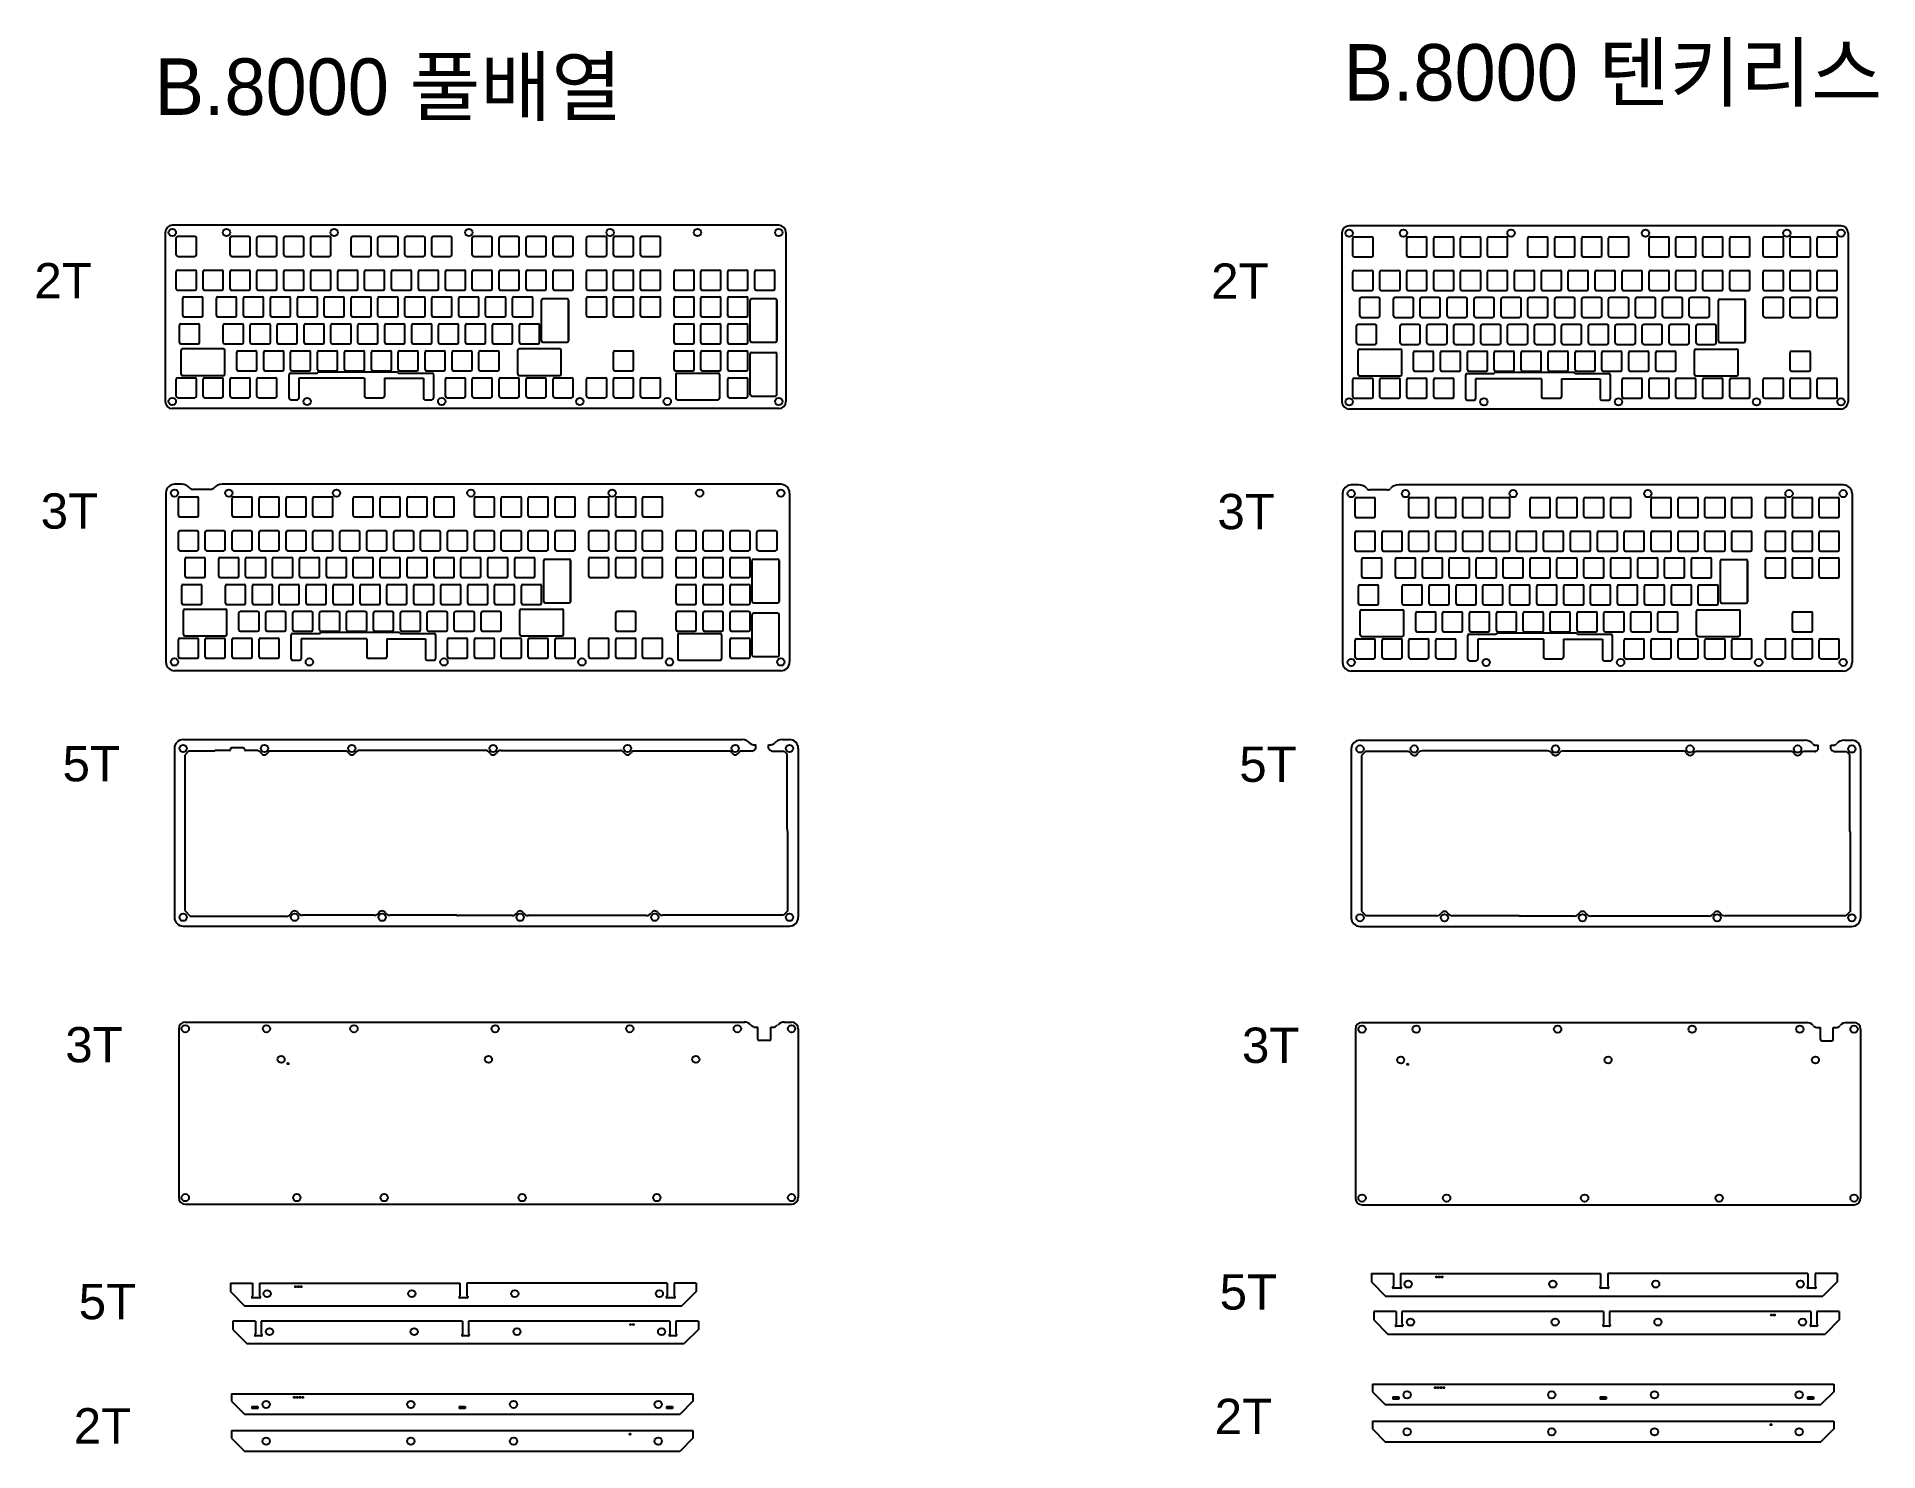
# Model space of a CAD drawing. Header units: millimetres. Extents: x 737 to 2040, y 932 to 1934.
import ezdxf

# ---------------------------------------------------------------- set-up
doc = ezdxf.new("R2010")
doc.units = ezdxf.units.MM
doc.styles.get("Standard").update_dxf_attribs({"font": 'arial.ttf'})

# ---------------------------------------------------------------- blocks, each defined once
blk = doc.blocks.new('switch hole for acrylic')
for p, q in [((-7.1, -6.1), (-7.1, 6.1)), ((-6.1, 7.1), (6.1, 7.1)), ((7.1, -6.1), (7.1, 6.1)), ((-6.1, -7.1), (6.1, -7.1))]:
    blk.add_line(p, q)
for centre, start, end in [((-6.1, 6.1), 90, 180), ((6.1, 6.1), 0, 90), ((-6.1, -6.1), 180, 270), ((6.1, -6.1), 270, 0)]:
    blk.add_arc(centre, 1, start, end)

msp = doc.modelspace()

# ---------------------------------------------------------------- linework, layer by layer
for p, q in [((1261.8, 1800.5), (832.5, 1800.5)), ((2013.8, 1800.1), (1665.6, 1800.1)), ((827.4, 1795.4), (827.4, 1675.8)), ((1266.9, 1795.4), (1266.9, 1675.8)), ((1660.5, 1795), (1660.5, 1675.5)), ((2018.9, 1795), (2018.9, 1675.5)), ((1093.9, 1718.7), (1093.9, 1747.6)), ((1094.9, 1748.6), (1111.9, 1748.6)), ((1112.9, 1718.7), (1112.9, 1747.6)), ((1112.9, 1747.6), (1112.9, 1718.7)), ((1241.6, 1718.7), (1241.6, 1747.6)), ((1242.6, 1748.6), (1259.5, 1748.6)), ((1260.5, 1718.7), (1260.5, 1747.6)), ((1260.5, 1747.6), (1260.5, 1718.7)), ((1927, 1718.4), (1927, 1747.3)), ((1928, 1748.3), (1944.9, 1748.3)), ((1945.9, 1718.4), (1945.9, 1747.3)), ((1945.9, 1747.3), (1945.9, 1718.4)), ((838.8, 1695.2), (838.8, 1712.2)), ((839.8, 1713.2), (868.7, 1713.2)), ((869.7, 1695.2), (869.7, 1712.2)), ((1077, 1695.2), (1077, 1712.2)), ((1078, 1713.2), (1106.8, 1713.2)), ((1094.9, 1717.7), (1111.9, 1717.7)), ((1107.8, 1695.2), (1107.8, 1712.2)), ((1241.6, 1680.6), (1241.6, 1709.5)), ((1242.6, 1717.7), (1259.5, 1717.7)), ((1242.6, 1710.5), (1259.5, 1710.5)), ((1260.5, 1680.6), (1260.5, 1709.5)), ((1671.9, 1694.9), (1671.9, 1711.8)), ((1672.9, 1712.8), (1701.8, 1712.8)), ((1702.8, 1694.9), (1702.8, 1711.8)), ((1910, 1694.9), (1910, 1711.8)), ((1911, 1712.8), (1939.9, 1712.8)), ((1928, 1717.4), (1944.9, 1717.4)), ((1940.9, 1694.9), (1940.9, 1711.8)), ((915.1, 1678), (915.1, 1694.9)), ((916.1, 1695.9), (934.8, 1695.9)), ((991.4, 1696.6), (936.3, 1696.6)), ((992.9, 1695.9), (1016.3, 1695.9)), ((1017.3, 1694.9), (1017.3, 1678)), ((1188.9, 1694.9), (1188.9, 1678)), ((1189.9, 1695.9), (1218.8, 1695.9)), ((1219.8, 1694.9), (1219.8, 1678)), ((1749.1, 1695.6), (1767.8, 1695.6)), ((1824.5, 1696.3), (1769.3, 1696.3)), ((1826, 1695.6), (1849.4, 1695.6)), ((839.8, 1694.2), (868.7, 1694.2)), ((922.1, 1692.2), (922.1, 1678)), ((968.6, 1692.2), (922.1, 1692.2)), ((968.6, 1692.2), (968.6, 1679.4)), ((982.8, 1692.2), (1010.3, 1692.2)), ((982.8, 1692.2), (982.8, 1679.4)), ((1010.3, 1692.2), (1010.3, 1678)), ((1078, 1694.2), (1106.8, 1694.2)), ((1672.9, 1693.9), (1701.8, 1693.9)), ((1748.1, 1677.7), (1748.1, 1694.6)), ((1755.1, 1691.9), (1755.1, 1677.7)), ((1801.7, 1691.9), (1755.1, 1691.9)), ((1801.7, 1691.9), (1801.7, 1679.1)), ((1815.9, 1691.9), (1843.4, 1691.9)), ((1815.9, 1691.9), (1815.9, 1679.1)), ((1843.4, 1691.9), (1843.4, 1677.7)), ((1850.4, 1694.6), (1850.4, 1677.7)), ((1911, 1693.9), (1939.9, 1693.9)), ((1261.8, 1670.7), (832.5, 1670.7)), ((916.1, 1677), (921.2, 1677)), ((969.6, 1678.4), (981.8, 1678.4)), ((1011.3, 1677), (1016.3, 1677)), ((1189.9, 1677), (1218.8, 1677)), ((1242.6, 1679.6), (1259.5, 1679.6)), ((2013.8, 1670.4), (1665.6, 1670.4)), ((1749.1, 1676.7), (1754.2, 1676.7)), ((1802.7, 1678.1), (1814.9, 1678.1)), ((1844.4, 1676.7), (1849.4, 1676.7)), ((839.1, 1617.1), (834.1, 1617.1)), ((1263.3, 1617.1), (867.7, 1617.1)), ((1672.2, 1616.7), (1667.1, 1616.7)), ((2015.4, 1616.7), (1700.8, 1616.7)), ((827.9, 1610.9), (827.9, 1491.3)), ((859.6, 1613.5), (847.2, 1613.5)), ((1269.5, 1610.9), (1269.5, 1491.3)), ((1660.9, 1610.5), (1660.9, 1491)), ((1692.6, 1613.2), (1680.3, 1613.2)), ((2021.6, 1610.5), (2021.6, 1491)), ((1095.5, 1534.2), (1095.5, 1563.1)), ((1096.5, 1564.1), (1113.4, 1564.1)), ((1114.4, 1534.2), (1114.4, 1563.1)), ((1114.4, 1563.1), (1114.4, 1534.2)), ((1243.1, 1534.2), (1243.1, 1563.1)), ((1244.1, 1564.1), (1261, 1564.1)), ((1262, 1534.2), (1262, 1563.1)), ((1262, 1563.1), (1262, 1534.2)), ((1928.5, 1533.9), (1928.5, 1562.8)), ((1929.5, 1563.8), (1946.5, 1563.8)), ((1947.5, 1533.9), (1947.5, 1562.8)), ((1947.5, 1562.8), (1947.5, 1533.9)), ((840.4, 1510.7), (840.4, 1527.7)), ((841.4, 1528.7), (870.2, 1528.7)), ((871.2, 1510.7), (871.2, 1527.7)), ((1078.5, 1510.7), (1078.5, 1527.7)), ((1079.5, 1528.7), (1108.4, 1528.7)), ((1096.5, 1533.2), (1113.4, 1533.2)), ((1109.4, 1510.7), (1109.4, 1527.7)), ((1244.1, 1533.2), (1261, 1533.2)), ((1244.1, 1526), (1261, 1526)), ((1673.4, 1510.4), (1673.4, 1527.3)), ((1674.4, 1528.3), (1703.3, 1528.3)), ((1704.3, 1510.4), (1704.3, 1527.3)), ((1911.5, 1510.4), (1911.5, 1527.3)), ((1912.5, 1528.3), (1941.4, 1528.3)), ((1929.5, 1532.9), (1946.5, 1532.9)), ((1942.4, 1510.4), (1942.4, 1527.3)), ((993, 1512.1), (937.8, 1512.1)), ((1243.1, 1496.1), (1243.1, 1525)), ((1262, 1496.1), (1262, 1525)), ((841.4, 1509.7), (870.2, 1509.7)), ((916.6, 1493.5), (916.6, 1510.4)), ((917.6, 1511.4), (936.3, 1511.4)), ((923.6, 1507.7), (923.6, 1493.5)), ((970.1, 1507.7), (923.6, 1507.7)), ((970.1, 1507.7), (970.1, 1494.9)), ((984.3, 1507.7), (1011.8, 1507.7)), ((984.3, 1507.7), (984.3, 1494.9)), ((994.5, 1511.4), (1017.8, 1511.4)), ((1011.8, 1507.7), (1011.8, 1493.5)), ((1018.8, 1510.4), (1018.8, 1493.5)), ((1079.5, 1509.7), (1108.4, 1509.7)), ((1190.4, 1510.4), (1190.4, 1493.5)), ((1191.4, 1511.4), (1220.3, 1511.4)), ((1221.3, 1510.4), (1221.3, 1493.5)), ((1674.4, 1509.4), (1703.3, 1509.4)), ((1749.6, 1493.2), (1749.6, 1510.1)), ((1750.6, 1511.1), (1769.3, 1511.1)), ((1756.6, 1507.4), (1756.6, 1493.2)), ((1803.2, 1507.4), (1756.6, 1507.4)), ((1826, 1511.8), (1770.8, 1511.8)), ((1803.2, 1507.4), (1803.2, 1494.6)), ((1817.4, 1507.4), (1844.9, 1507.4)), ((1817.4, 1507.4), (1817.4, 1494.6)), ((1827.5, 1511.1), (1850.9, 1511.1)), ((1844.9, 1507.4), (1844.9, 1493.2)), ((1851.9, 1510.1), (1851.9, 1493.2)), ((1912.5, 1509.4), (1941.4, 1509.4)), ((917.6, 1492.5), (922.7, 1492.5)), ((971.1, 1493.9), (983.3, 1493.9)), ((1012.8, 1492.5), (1017.8, 1492.5)), ((1191.4, 1492.5), (1220.3, 1492.5)), ((1244.1, 1495.1), (1261, 1495.1)), ((1750.6, 1492.2), (1755.7, 1492.2)), ((1804.2, 1493.6), (1816.4, 1493.6)), ((1845.9, 1492.2), (1850.9, 1492.2)), ((1263.3, 1485.1), (834.1, 1485.1)), ((2015.4, 1484.8), (1667.1, 1484.8)), ((840.2, 1436.3), (1235.8, 1436.3)), ((1264.4, 1436.3), (1269.4, 1436.3)), ((1673.3, 1435.9), (1987.9, 1435.9)), ((2016.5, 1435.9), (2021.5, 1435.9)), ((834, 1430.1), (834, 1310.5)), ((844, 1428.2), (841.3, 1425.4)), ((841.3, 1425.4), (841.3, 1315.2)), ((861.6, 1428.2), (844, 1428.2)), ((872.8, 1428.7), (863.6, 1428.7)), ((882.5, 1430.5), (874.7, 1430.5)), ((891.9, 1428.7), (884.5, 1428.7)), ((955.3, 1428.2), (901.9, 1428.2)), ((1053.9, 1428.7), (965.3, 1428.7)), ((1065.3, 1428.7), (1149.7, 1428.7)), ((1226.8, 1428.2), (1159.1, 1428.2)), ((1243.1, 1428.2), (1235.3, 1428.2)), ((1243.9, 1432.7), (1245.6, 1432.7)), ((1245.6, 1430.2), (1245.6, 1432.7)), ((1254.6, 1432.7), (1256.3, 1432.7)), ((1254.6, 1430.2), (1254.6, 1432.7)), ((1257.1, 1428.2), (1265.6, 1428.2)), ((1265.6, 1428.2), (1267.6, 1426.2)), ((1267.6, 1426.2), (1267.6, 1373.3)), ((1275.6, 1430.1), (1275.6, 1310.5)), ((1667.1, 1429.7), (1667.1, 1310.2)), ((1677.1, 1427.8), (1674.3, 1425.1)), ((1674.3, 1425.1), (1674.3, 1314.8)), ((1707.4, 1427.8), (1677.1, 1427.8)), ((1806, 1428.3), (1717.4, 1428.3)), ((1817.4, 1428.3), (1901.8, 1428.3)), ((1978.9, 1427.8), (1911.2, 1427.8)), ((1995.2, 1427.8), (1987.4, 1427.8)), ((1996, 1432.3), (1997.7, 1432.3)), ((1997.7, 1429.9), (1997.7, 1432.3)), ((2006.7, 1432.3), (2008.3, 1432.3)), ((2006.7, 1429.9), (2006.7, 1432.3)), ((2009.1, 1427.8), (2017.7, 1427.8)), ((2017.7, 1427.8), (2019.7, 1425.8)), ((2019.7, 1425.8), (2019.7, 1372.9)), ((2027.7, 1429.7), (2027.7, 1310.2)), ((1268.1, 1371.4), (1268.1, 1314.9)), ((2020.2, 1371), (2020.2, 1314.6)), ((840.2, 1304.3), (1269.4, 1304.3)), ((841.3, 1315.2), (845.3, 1311.1)), ((913, 1311.1), (845.3, 1311.1)), ((975.4, 1311.9), (924.7, 1311.9)), ((1034, 1311.9), (986.7, 1311.9)), ((1073, 1311.7), (1034.8, 1311.7)), ((1168.2, 1311.7), (1084.5, 1311.7)), ((1265.1, 1311.9), (1179.6, 1311.9)), ((1268.1, 1314.9), (1265.1, 1311.9)), ((1673.3, 1304), (2021.5, 1304)), ((1674.3, 1314.8), (1677.6, 1311.6)), ((1727.4, 1311.6), (1677.6, 1311.6)), ((1786, 1311.6), (1738.7, 1311.6)), ((1825, 1311.4), (1786.9, 1311.4)), ((1920.3, 1311.4), (1836.6, 1311.4)), ((2017.2, 1311.6), (1931.7, 1311.6)), ((2020.2, 1314.6), (2017.2, 1311.6)), ((837, 1231.6), (837, 1112)), ((841.7, 1236.3), (1237.7, 1236.3)), ((1245.4, 1232.7), (1247.1, 1232.7)), ((1247.1, 1224.2), (1247.1, 1232.7)), ((1256.1, 1224.2), (1256.1, 1232.7)), ((1256.1, 1232.7), (1257.7, 1232.7)), ((1265.4, 1236.3), (1270.9, 1236.3)), ((1275.6, 1231.6), (1275.6, 1112)), ((1670, 1231.3), (1670, 1111.7)), ((1674.7, 1236), (1989.8, 1236)), ((1997.5, 1232.4), (1999.2, 1232.4)), ((1999.2, 1223.9), (1999.2, 1232.4)), ((2008.2, 1223.9), (2008.2, 1232.4)), ((2008.2, 1232.4), (2009.8, 1232.4)), ((2017.5, 1236), (2023, 1236)), ((2027.7, 1231.3), (2027.7, 1111.7)), ((1255.1, 1223.2), (1248.1, 1223.2)), ((2007.2, 1222.9), (2000.2, 1222.9)), ((841.7, 1107.3), (1270.9, 1107.3)), ((1674.7, 1107), (2023, 1107)), ((1681.4, 1058.3), (1696.9, 1058.3)), ((1681.4, 1058.3), (1681.4, 1052.3)), ((1696.9, 1058.3), (1696.9, 1049.3)), ((1702, 1058.3), (1843.6, 1058.3)), ((1702, 1058.3), (1702, 1049.3)), ((1843.6, 1058.3), (1843.6, 1049.3)), ((1990.4, 1058.3), (1848.7, 1058.3)), ((1848.7, 1058.3), (1848.7, 1049.3)), ((1990.4, 1058.3), (1990.4, 1049.3)), ((2011, 1058.3), (1995.5, 1058.3)), ((1995.5, 1058.3), (1995.5, 1049.3)), ((2011, 1058.3), (2011, 1052.3)), ((873.7, 1051.5), (889.2, 1051.5)), ((873.7, 1051.5), (873.7, 1045.5)), ((873.7, 1045.5), (883.7, 1035.5)), ((889.2, 1051.5), (889.2, 1042.5)), ((894.3, 1051.5), (1036, 1051.5)), ((894.3, 1051.5), (894.3, 1042.5)), ((1036, 1051.5), (1036, 1042.5)), ((1182.7, 1051.5), (1041.1, 1051.5)), ((1041.1, 1051.5), (1041.1, 1042.5)), ((1182.7, 1051.5), (1182.7, 1042.5)), ((1203.3, 1051.5), (1187.8, 1051.5)), ((1187.8, 1051.5), (1187.8, 1042.5)), ((1203.3, 1045.5), (1193.3, 1035.5)), ((1203.3, 1051.5), (1203.3, 1045.5)), ((1681.4, 1052.3), (1691.4, 1042.3)), ((1696.9, 1049.3), (1696.4, 1048.8)), ((1696.4, 1048.7), (1696.4, 1048.2)), ((1702.1, 1047.8), (1696.8, 1047.8)), ((1702, 1049.3), (1702.4, 1048.8)), ((1702.5, 1048.7), (1702.5, 1048.2)), ((1843.1, 1048.7), (1843.1, 1048.2)), ((1843.6, 1049.3), (1843.2, 1048.8)), ((1848.8, 1047.8), (1843.5, 1047.8)), ((1848.7, 1049.3), (1849.2, 1048.8)), ((1849.2, 1048.7), (1849.2, 1048.2)), ((1989.9, 1048.7), (1989.9, 1048.2)), ((1990.4, 1049.3), (1990, 1048.8)), ((1995.6, 1047.8), (1990.3, 1047.8)), ((1995.5, 1049.3), (1996, 1048.8)), ((1996, 1048.7), (1996, 1048.2)), ((2011, 1052.3), (2001, 1042.3)), ((883.7, 1035.5), (1193.3, 1035.5)), ((889.2, 1042.5), (888.7, 1042)), ((888.7, 1041.9), (888.7, 1041.4)), ((894.4, 1041), (889.1, 1041)), ((894.3, 1042.5), (894.7, 1042)), ((894.8, 1041.9), (894.8, 1041.4)), ((1036, 1042.5), (1035.5, 1042)), ((1035.5, 1041.9), (1035.5, 1041.4)), ((1041.2, 1041), (1035.9, 1041)), ((1041.1, 1042.5), (1041.5, 1042)), ((1041.6, 1041.9), (1041.6, 1041.4)), ((1182.2, 1041.9), (1182.2, 1041.4)), ((1182.7, 1042.5), (1182.3, 1042)), ((1187.9, 1041), (1182.6, 1041)), ((1187.8, 1042.5), (1188.3, 1042)), ((1188.3, 1041.9), (1188.3, 1041.4)), ((1683, 1031.4), (1683, 1025.4)), ((1698.9, 1031.4), (1683, 1031.4)), ((1691.4, 1042.3), (2001, 1042.3)), ((1698.9, 1031.4), (1698.9, 1022.4)), ((1845.7, 1031.4), (1703, 1031.4)), ((1703, 1031.4), (1703, 1022.4)), ((1845.7, 1031.4), (1845.7, 1022.4)), ((1992.5, 1031.4), (1849.8, 1031.4)), ((1849.8, 1031.4), (1849.8, 1022.4)), ((1992.5, 1031.4), (1992.5, 1022.4)), ((2012.6, 1031.4), (1996.6, 1031.4)), ((1996.6, 1031.4), (1996.6, 1022.4)), ((2012.6, 1031.4), (2012.6, 1025.4)), ((875.3, 1024.6), (875.3, 1018.6)), ((891.3, 1024.6), (875.3, 1024.6)), ((875.3, 1018.6), (885.3, 1008.6)), ((891.3, 1024.6), (891.3, 1015.6)), ((1038, 1024.6), (895.4, 1024.6)), ((895.4, 1024.6), (895.4, 1015.6)), ((1038, 1024.6), (1038, 1015.6)), ((1184.8, 1024.6), (1042.1, 1024.6)), ((1042.1, 1024.6), (1042.1, 1015.6)), ((1184.8, 1024.6), (1184.8, 1015.6)), ((1204.9, 1024.6), (1188.9, 1024.6)), ((1188.9, 1024.6), (1188.9, 1015.6)), ((1204.9, 1018.6), (1194.9, 1008.6)), ((1204.9, 1024.6), (1204.9, 1018.6)), ((1683, 1025.4), (1693, 1015.4)), ((1698.4, 1021.8), (1698.4, 1021.3)), ((1698.9, 1022.4), (1698.5, 1022)), ((1703.1, 1020.9), (1698.8, 1020.9)), ((1703, 1022.4), (1703.5, 1022)), ((1703.5, 1021.8), (1703.5, 1021.3)), ((1845.2, 1021.8), (1845.2, 1021.3)), ((1845.7, 1022.4), (1845.3, 1022)), ((1849.9, 1020.9), (1845.6, 1020.9)), ((1849.8, 1022.4), (1850.3, 1022)), ((1850.3, 1021.8), (1850.3, 1021.3)), ((1992, 1021.8), (1992, 1021.3)), ((1992.5, 1022.4), (1992.1, 1022)), ((1996.7, 1020.9), (1992.4, 1020.9)), ((1996.6, 1022.4), (1997.1, 1022)), ((1997.1, 1021.8), (1997.1, 1021.3)), ((2012.6, 1025.4), (2002.6, 1015.4)), ((885.3, 1008.6), (1194.9, 1008.6)), ((891.3, 1015.6), (890.8, 1015.2)), ((890.8, 1015), (890.8, 1014.5)), ((895.5, 1014.1), (891.2, 1014.1)), ((895.4, 1015.6), (895.8, 1015.2)), ((895.9, 1015), (895.9, 1014.5)), ((1037.5, 1015), (1037.5, 1014.5)), ((1038, 1015.6), (1037.6, 1015.2)), ((1042.2, 1014.1), (1037.9, 1014.1)), ((1042.1, 1015.6), (1042.6, 1015.2)), ((1042.6, 1015), (1042.6, 1014.5)), ((1184.3, 1015), (1184.3, 1014.5)), ((1184.8, 1015.6), (1184.4, 1015.2)), ((1189, 1014.1), (1184.7, 1014.1)), ((1188.9, 1015.6), (1189.4, 1015.2)), ((1189.4, 1015), (1189.4, 1014.5)), ((1693, 1015.4), (2002.6, 1015.4)), ((1682.1, 979.9), (2008.7, 979.9)), ((1682.1, 979.9), (1682.1, 974.5)), ((2008.7, 979.9), (2008.7, 974.5)), ((874.4, 973.1), (1201, 973.1)), ((874.4, 973.1), (874.4, 967.8)), ((874.4, 967.8), (883.5, 958.6)), ((1201, 967.8), (1191.9, 958.6)), ((1201, 973.1), (1201, 967.8)), ((1682.1, 974.5), (1691.2, 965.4)), ((1691.2, 965.4), (1999.5, 965.4)), ((1696.5, 971), (1696.5, 969.4)), ((1696.5, 971), (1700.7, 971)), ((1700.7, 969.4), (1696.5, 969.4)), ((1700.7, 971), (1700.7, 969.4)), ((1843.3, 971), (1843.3, 969.4)), ((1843.3, 971), (1847.5, 971)), ((1847.5, 969.4), (1843.3, 969.4)), ((1847.5, 971), (1847.5, 969.4)), ((1990.1, 971), (1990.1, 969.4)), ((1990.1, 971), (1994.3, 971)), ((1994.3, 969.4), (1990.1, 969.4)), ((1994.3, 971), (1994.3, 969.4)), ((2008.7, 974.5), (1999.5, 965.4)), ((883.5, 958.6), (1191.9, 958.6)), ((888.8, 964.2), (888.8, 962.6)), ((888.8, 964.2), (893, 964.2)), ((893, 962.6), (888.8, 962.6)), ((893, 964.2), (893, 962.6)), ((1035.6, 964.2), (1035.6, 962.6)), ((1035.6, 964.2), (1039.8, 964.2)), ((1039.8, 962.6), (1035.6, 962.6)), ((1039.8, 964.2), (1039.8, 962.6)), ((1182.4, 964.2), (1182.4, 962.6)), ((1182.4, 964.2), (1186.6, 964.2)), ((1186.6, 962.6), (1182.4, 962.6)), ((1186.6, 964.2), (1186.6, 962.6)), ((1682.1, 953.7), (2008.7, 953.7)), ((1682.1, 953.7), (1682.1, 948.4)), ((2008.7, 953.7), (2008.7, 948.4)), ((874.4, 947), (1201, 947)), ((874.4, 947), (874.4, 941.6)), ((874.4, 941.6), (883.5, 932.5)), ((1201, 941.6), (1191.9, 932.5)), ((1201, 947), (1201, 941.6)), ((1682.1, 948.4), (1691.2, 939.2)), ((1691.2, 939.2), (1999.5, 939.2)), ((2008.7, 948.4), (1999.5, 939.2)), ((883.5, 932.5), (1191.9, 932.5))]:
    msp.add_line(p, q)
for centre, radius in [((832.5, 1795.4), 2.6), ((870.9, 1795.4), 2.6), ((947.1, 1795.4), 2.6), ((1042.4, 1795.4), 2.6), ((1142.4, 1795.4), 2.6), ((1204.3, 1795.4), 2.6), ((1261.8, 1795.4), 2.6), ((1665.6, 1795), 2.6), ((1704, 1795), 2.6), ((1780.2, 1795), 2.6), ((1875.4, 1795), 2.6), ((1975.4, 1795), 2.6), ((2013.8, 1795), 2.6), ((832.5, 1675.8), 2.6), ((928, 1675.8), 2.6), ((1023.2, 1675.8), 2.6), ((1121, 1675.8), 2.6), ((1182.9, 1675.8), 2.6), ((1261.8, 1675.8), 2.6), ((1665.6, 1675.5), 2.6), ((1761, 1675.5), 2.6), ((1856.3, 1675.5), 2.6), ((1954, 1675.5), 2.6), ((2013.8, 1675.5), 2.6), ((834.1, 1610.9), 2.6), ((872.5, 1610.9), 2.6), ((948.7, 1610.9), 2.6), ((1043.9, 1610.9), 2.6), ((1143.9, 1610.9), 2.6), ((1205.8, 1610.9), 2.6), ((1263.3, 1610.9), 2.6), ((1667.1, 1610.5), 2.6), ((1705.5, 1610.5), 2.6), ((1781.7, 1610.5), 2.6), ((1877, 1610.5), 2.6), ((1977, 1610.5), 2.6), ((2015.4, 1610.5), 2.6), ((834.1, 1491.3), 2.6), ((929.5, 1491.3), 2.6), ((1024.8, 1491.3), 2.6), ((1122.5, 1491.3), 2.6), ((1184.4, 1491.3), 2.6), ((1263.3, 1491.3), 2.6), ((1667.1, 1491), 2.6), ((1762.6, 1491), 2.6), ((1857.8, 1491), 2.6), ((1955.5, 1491), 2.6), ((2015.4, 1491), 2.6), ((840.2, 1430.1), 2.6), ((897.7, 1430.1), 2.6), ((959.6, 1430.1), 2.6), ((1059.6, 1430.1), 2.6), ((1154.8, 1430.1), 2.6), ((1231, 1430.1), 2.6), ((1269.4, 1430.1), 2.6), ((1673.3, 1429.7), 2.6), ((1711.7, 1429.7), 2.6), ((1811.7, 1429.7), 2.6), ((1906.9, 1429.7), 2.6), ((1983.1, 1429.7), 2.6), ((2021.5, 1429.7), 2.6), ((840.2, 1310.5), 2.6), ((919.1, 1310.5), 2.6), ((981, 1310.5), 2.6), ((1078.7, 1310.5), 2.6), ((1174, 1310.5), 2.6), ((1269.4, 1310.5), 2.6), ((1673.3, 1310.2), 2.6), ((1733.1, 1310.2), 2.6), ((1830.8, 1310.2), 2.6), ((1926.1, 1310.2), 2.6), ((2021.5, 1310.2), 2.6), ((841.7, 1231.6), 2.6), ((899.1, 1231.6), 2.6), ((961.1, 1231.6), 2.6), ((1061.1, 1231.6), 2.6), ((1156.3, 1231.6), 2.6), ((1232.5, 1231.6), 2.6), ((1270.9, 1231.6), 2.6), ((1674.7, 1231.3), 2.6), ((1713.1, 1231.3), 2.6), ((1813.2, 1231.3), 2.6), ((1908.4, 1231.3), 2.6), ((1984.6, 1231.3), 2.6), ((2023, 1231.3), 2.6), ((909.5, 1209.9), 2.5), ((1056.3, 1209.9), 2.5), ((1203.1, 1209.9), 2.5), ((914.5, 1206.9), 0.5), ((1702.1, 1209.5), 2.5), ((1707.1, 1206.5), 0.5), ((1848.9, 1209.5), 2.5), ((1995.7, 1209.5), 2.5), ((841.7, 1112), 2.6), ((920.6, 1112), 2.6), ((982.5, 1112), 2.6), ((1080.2, 1112), 2.6), ((1175.5, 1112), 2.6), ((1270.9, 1112), 2.6), ((1674.7, 1111.7), 2.6), ((1734.6, 1111.7), 2.6), ((1832.3, 1111.7), 2.6), ((1927.5, 1111.7), 2.6), ((2023, 1111.7), 2.6), ((1727.4, 1055.8), 0.4), ((1729.4, 1055.8), 0.4), ((1731.4, 1055.8), 0.4), ((899.7, 1044), 2.55), ((919.7, 1049), 0.4), ((921.7, 1049), 0.4), ((923.7, 1049), 0.4), ((1002.1, 1044), 2.55), ((1074.9, 1044), 2.55), ((1177.3, 1044), 2.55), ((1707.4, 1050.8), 2.55), ((1809.8, 1050.8), 2.55), ((1882.6, 1050.8), 2.55), ((1985, 1050.8), 2.55), ((901.3, 1017.1), 2.55), ((1003.7, 1017.1), 2.55), ((1076.5, 1017.1), 2.55), ((1156.9, 1022.1), 0.4), ((1158.9, 1022.1), 0.4), ((1178.9, 1017.1), 2.55), ((1709, 1023.9), 2.55), ((1811.4, 1023.9), 2.55), ((1884.2, 1023.9), 2.55), ((1964.6, 1028.9), 0.4), ((1966.6, 1028.9), 0.4), ((1986.6, 1023.9), 2.55), ((1726.6, 977.4), 0.4), ((1728.6, 977.4), 0.4), ((1730.6, 977.4), 0.4), ((1732.6, 977.4), 0.4), ((898.9, 965.6), 2.6), ((918.9, 970.6), 0.4), ((920.9, 970.6), 0.4), ((922.9, 970.6), 0.4), ((924.9, 970.6), 0.4), ((1001.3, 965.6), 2.6), ((1074.1, 965.6), 2.6), ((1176.5, 965.6), 2.6), ((1706.6, 972.4), 2.6), ((1809, 972.4), 2.6), ((1881.8, 972.4), 2.6), ((1984.2, 972.4), 2.6), ((1964.2, 951.2), 0.4), ((898.9, 939.5), 2.6), ((1001.3, 939.5), 2.6), ((1074.1, 939.5), 2.6), ((1156.5, 944.5), 0.4), ((1176.5, 939.5), 2.6), ((1706.6, 946.2), 2.6), ((1809, 946.2), 2.6), ((1881.8, 946.2), 2.6), ((1984.2, 946.2), 2.6)]:
    msp.add_circle(centre, radius)
for centre, radius, start, end in [((832.5, 1795.4), 5.1, 90, 180), ((1261.8, 1795.4), 5.1, 0, 90), ((1665.6, 1795), 5.1, 90, 180), ((2013.8, 1795), 5.1, 0, 90), ((1094.9, 1747.6), 1, 90, 180), ((1111.9, 1747.6), 1, 0, 90), ((1111.9, 1747.6), 1, 360, 90), ((1242.6, 1747.6), 1, 90, 180), ((1259.5, 1747.6), 1, 0, 90), ((1259.5, 1747.6), 1, 360, 90), ((1928, 1747.3), 1, 90, 180), ((1944.9, 1747.3), 1, 0, 90), ((1944.9, 1747.3), 1, 360, 90), ((839.8, 1712.2), 1, 90, 180), ((868.7, 1712.2), 1, 360, 90), ((1078, 1712.2), 1, 90, 180), ((1094.9, 1718.7), 1, 180, 270), ((1106.8, 1712.2), 1, 360, 90), ((1111.9, 1718.7), 1, 270, 0), ((1242.6, 1718.7), 1, 180, 270), ((1242.6, 1709.5), 1, 90, 180), ((1259.5, 1718.7), 1, 270, 0), ((1259.5, 1709.5), 1, 0, 90), ((1259.5, 1709.5), 1, 360, 90), ((1672.9, 1711.8), 1, 90, 180), ((1701.8, 1711.8), 1, 360, 90), ((1911, 1711.8), 1, 90, 180), ((1928, 1718.4), 1, 180, 270), ((1939.9, 1711.8), 1, 360, 90), ((1944.9, 1718.4), 1, 270, 0), ((839.8, 1695.2), 1, 180, 270), ((868.7, 1695.2), 1, 270, 360), ((916.1, 1694.9), 1, 90, 180), ((934.8, 1696.9), 1, 270, 319.4584), ((936.3, 1695.6), 1, 90, 139.4584), ((991.4, 1695.6), 1, 40.5416, 90), ((992.9, 1696.9), 1, 220.5416, 270), ((1016.3, 1694.9), 1, 0, 90), ((1078, 1695.2), 1, 180, 270), ((1106.8, 1695.2), 1, 270, 0), ((1189.9, 1694.9), 1, 90, 180), ((1218.8, 1694.9), 1, 0, 90), ((1672.9, 1694.9), 1, 180, 270), ((1701.8, 1694.9), 1, 270, 360), ((1749.1, 1694.6), 1, 90, 180), ((1767.8, 1696.6), 1, 270, 319.4584), ((1769.3, 1695.3), 1, 90, 139.4584), ((1824.5, 1695.3), 1, 40.5416, 90), ((1826, 1696.6), 1, 220.5416, 270), ((1849.4, 1694.6), 1, 0, 90), ((1911, 1694.9), 1, 180, 270), ((1939.9, 1694.9), 1, 270, 0), ((832.5, 1675.8), 5.1, 180, 270), ((916.1, 1678), 1, 180, 270), ((921.1, 1678), 1, 270, 0), ((969.6, 1679.4), 1, 180, 270), ((981.8, 1679.4), 1, 270, 0), ((1011.3, 1678), 1, 180, 270), ((1016.3, 1678), 1, 270, 0), ((1189.9, 1678), 1, 180, 270), ((1218.8, 1678), 1, 270, 0), ((1218.8, 1678), 1, 270, 360), ((1242.6, 1680.6), 1, 180, 270), ((1259.5, 1680.6), 1, 270, 0), ((1261.8, 1675.8), 5.1, 270, 0), ((1665.6, 1675.5), 5.1, 180, 270), ((1749.1, 1677.7), 1, 180, 270), ((1754.1, 1677.7), 1, 270, 0), ((1802.7, 1679.1), 1, 180, 270), ((1814.9, 1679.1), 1, 270, 0), ((1844.4, 1677.7), 1, 180, 270), ((1849.4, 1677.7), 1, 270, 0), ((2013.8, 1675.5), 5.1, 270, 0), ((834.1, 1610.9), 6.2, 90, 180), ((839.1, 1609.1), 8, 42.3283, 90), ((867.7, 1609.1), 8, 90, 137.6717), ((1263.3, 1610.9), 6.2, 0, 90), ((1667.1, 1610.5), 6.2, 90, 180), ((1672.2, 1608.7), 8, 42.3283, 90), ((1700.8, 1608.7), 8, 90, 137.6717), ((2015.4, 1610.5), 6.2, 0, 90), ((847.2, 1616.5), 3, 222.3283, 270), ((859.6, 1616.5), 3, 270, 317.6717), ((1680.3, 1616.2), 3, 222.3283, 270), ((1692.6, 1616.2), 3, 270, 317.6717), ((1096.5, 1563.1), 1, 90, 180), ((1113.4, 1563.1), 1, 0, 90), ((1113.4, 1563.1), 1, 360, 90), ((1244.1, 1563.1), 1, 90, 180), ((1261, 1563.1), 1, 0, 90), ((1261, 1563.1), 1, 360, 90), ((1929.5, 1562.8), 1, 90, 180), ((1946.5, 1562.8), 1, 0, 90), ((1946.5, 1562.8), 1, 360, 90), ((841.4, 1527.7), 1, 90, 180), ((870.2, 1527.7), 1, 360, 90), ((1079.5, 1527.7), 1, 90, 180), ((1096.5, 1534.2), 1, 180, 270), ((1108.4, 1527.7), 1, 360, 90), ((1113.4, 1534.2), 1, 270, 0), ((1244.1, 1534.2), 1, 180, 270), ((1244.1, 1525), 1, 90, 180), ((1261, 1534.2), 1, 270, 0), ((1261, 1525), 1, 0, 90), ((1261, 1525), 1, 360, 90), ((1674.4, 1527.3), 1, 90, 180), ((1703.3, 1527.3), 1, 360, 90), ((1912.5, 1527.3), 1, 90, 180), ((1929.5, 1533.9), 1, 180, 270), ((1941.4, 1527.3), 1, 360, 90), ((1946.5, 1533.9), 1, 270, 0), ((937.8, 1511.1), 1, 90, 139.4584), ((993, 1511.1), 1, 40.5416, 90), ((841.4, 1510.7), 1, 180, 270), ((870.2, 1510.7), 1, 270, 360), ((917.6, 1510.4), 1, 90, 180), ((936.3, 1512.4), 1, 270, 319.4584), ((994.5, 1512.4), 1, 220.5416, 270), ((1017.8, 1510.4), 1, 0, 90), ((1079.5, 1510.7), 1, 180, 270), ((1108.4, 1510.7), 1, 270, 0), ((1191.4, 1510.4), 1, 90, 180), ((1220.3, 1510.4), 1, 0, 90), ((1674.4, 1510.4), 1, 180, 270), ((1703.3, 1510.4), 1, 270, 360), ((1750.6, 1510.1), 1, 90, 180), ((1769.3, 1512.1), 1, 270, 319.4584), ((1770.8, 1510.8), 1, 90, 139.4584), ((1826, 1510.8), 1, 40.5416, 90), ((1827.5, 1512.1), 1, 220.5416, 270), ((1850.9, 1510.1), 1, 0, 90), ((1912.5, 1510.4), 1, 180, 270), ((1941.4, 1510.4), 1, 270, 0), ((834.1, 1491.3), 6.2, 180, 270), ((917.6, 1493.5), 1, 180, 270), ((922.6, 1493.5), 1, 270, 0), ((971.1, 1494.9), 1, 180, 270), ((983.3, 1494.9), 1, 270, 0), ((1012.8, 1493.5), 1, 180, 270), ((1017.8, 1493.5), 1, 270, 0), ((1191.4, 1493.5), 1, 180, 270), ((1220.3, 1493.5), 1, 270, 0), ((1220.3, 1493.5), 1, 270, 360), ((1244.1, 1496.1), 1, 180, 270), ((1261, 1496.1), 1, 270, 0), ((1263.3, 1491.3), 6.2, 270, 0), ((1667.1, 1491), 6.2, 180, 270), ((1750.6, 1493.2), 1, 180, 270), ((1755.6, 1493.2), 1, 270, 0), ((1804.2, 1494.6), 1, 180, 270), ((1816.4, 1494.6), 1, 270, 0), ((1845.9, 1493.2), 1, 180, 270), ((1850.9, 1493.2), 1, 270, 0), ((2015.4, 1491), 6.2, 270, 0), ((840.2, 1430.1), 6.2, 90, 180), ((1235.8, 1428.3), 8, 42.3283, 90), ((1264.4, 1428.3), 8, 90, 137.6717), ((1269.4, 1430.1), 6.2, 0, 90), ((1673.3, 1429.7), 6.2, 90, 180), ((1987.9, 1427.9), 8, 42.3283, 90), ((2016.5, 1427.9), 8, 90, 137.6717), ((2021.5, 1429.7), 6.2, 0, 90), ((861.6, 1430.2), 2, 270, 298.955), ((863.6, 1426.7), 2, 90, 118.955), ((872.8, 1429.7), 1, 270, 354.2608), ((874.7, 1429.5), 1, 90, 174.2608), ((882.5, 1429.5), 1, 5.7392, 90), ((884.5, 1429.7), 1, 185.7392, 270), ((891.9, 1424.7), 4, 31.4926, 90), ((897.7, 1428.2), 2.7, 211.4926, 334.8157), ((901.9, 1426.2), 2, 90, 154.8157), ((955.3, 1426.2), 2, 25.1843, 90), ((959.6, 1428.2), 2.7, 205.1843, 328.5074), ((965.3, 1424.7), 4, 90, 148.5074), ((1053.9, 1424.7), 4, 31.4926, 90), ((1059.6, 1428.2), 2.7, 211.4926, 328.5074), ((1065.3, 1424.7), 4, 90, 148.5074), ((1149.7, 1425.7), 3, 26.0144, 90), ((1154.8, 1428.2), 2.7, 206.0144, 334.8157), ((1159.1, 1426.2), 2, 90, 154.8157), ((1226.8, 1426.2), 2, 25.1843, 90), ((1231, 1428.2), 2.7, 205.1843, 334.8157), ((1235.3, 1426.2), 2, 90, 154.8157), ((1243.9, 1435.7), 3, 222.3283, 270), ((1243.1, 1429.2), 1, 270, 311.9328), ((1244.4, 1427.7), 1, 96.3168, 131.9328), ((1244.2, 1429.7), 1, 276.3168, 354.2608), ((1246.2, 1429.5), 1, 129.2836, 174.2608), ((1253.9, 1429.5), 1, 5.7392, 50.7164), ((1255.9, 1429.7), 1, 185.7392, 263.6832), ((1255.7, 1427.7), 1, 48.0672, 83.6832), ((1256.3, 1435.7), 3, 270, 317.6717), ((1257.1, 1429.2), 1, 228.0672, 270), ((1707.4, 1425.8), 2, 25.1843, 90), ((1711.7, 1427.8), 2.7, 205.1843, 328.5074), ((1717.4, 1424.3), 4, 90, 148.5074), ((1806, 1424.3), 4, 31.4926, 90), ((1811.7, 1427.8), 2.7, 211.4926, 328.5074), ((1817.4, 1424.3), 4, 90, 148.5074), ((1901.8, 1425.3), 3, 26.0144, 90), ((1906.9, 1427.8), 2.7, 206.0144, 334.8157), ((1911.2, 1425.8), 2, 90, 154.8157), ((1978.9, 1425.8), 2, 25.1843, 90), ((1983.1, 1427.8), 2.7, 205.1843, 334.8157), ((1987.4, 1425.8), 2, 90, 154.8157), ((1996, 1435.3), 3, 222.3283, 270), ((1995.2, 1428.8), 1, 270, 311.9328), ((1996.5, 1427.3), 1, 96.3168, 131.9328), ((1996.3, 1429.3), 1, 276.3168, 354.2608), ((1998.3, 1429.1), 1, 129.2836, 174.2608), ((2006, 1429.1), 1, 5.7392, 50.7164), ((2008, 1429.3), 1, 185.7392, 263.6832), ((2007.8, 1427.3), 1, 48.0672, 83.6832), ((2008.3, 1435.3), 3, 270, 317.6717), ((2009.1, 1428.8), 1, 228.0672, 270), ((1269.6, 1373.3), 2, 180, 208.955), ((1266.1, 1371.4), 2, 0, 28.955), ((2021.7, 1372.9), 2, 180, 208.955), ((2018.2, 1371), 2, 0, 28.955), ((840.2, 1310.5), 6.2, 180, 270), ((913, 1315.1), 4, 270, 335.2973), ((919.1, 1312.3), 2.7, 32.5009, 155.2973), ((924.7, 1315.9), 4, 212.5009, 270), ((975.4, 1315.9), 4, 270, 327.4991), ((981, 1312.3), 2.7, 32.5009, 147.4991), ((986.7, 1315.9), 4, 212.5009, 270), ((1034.8, 1313.7), 2, 244.1581, 270), ((1073, 1315.7), 4, 270, 329.505), ((1078.7, 1312.3), 2.7, 30.495, 149.505), ((1084.5, 1315.7), 4, 210.495, 270), ((1168.2, 1315.7), 4, 270, 329.505), ((1174, 1312.3), 2.7, 32.5009, 149.505), ((1179.6, 1315.9), 4, 212.5009, 270), ((1269.4, 1310.5), 6.2, 270, 0), ((1673.3, 1310.2), 6.2, 180, 270), ((1727.4, 1315.6), 4, 270, 327.4991), ((1733.1, 1312), 2.7, 32.5009, 147.4991), ((1738.7, 1315.6), 4, 212.5009, 270), ((1786.9, 1313.4), 2, 244.1581, 270), ((1825, 1315.4), 4, 270, 329.505), ((1830.8, 1312), 2.7, 30.495, 149.505), ((1836.6, 1315.4), 4, 210.495, 270), ((1920.3, 1315.4), 4, 270, 329.505), ((1926.1, 1312), 2.7, 32.5009, 149.505), ((1931.7, 1315.6), 4, 212.5009, 270), ((2021.5, 1310.2), 6.2, 270, 0), ((841.7, 1231.6), 4.7, 90, 180), ((1237.3, 1229.8), 6.5, 42.3283, 90), ((1245.4, 1237.2), 4.5, 222.3283, 270), ((1257.7, 1237.2), 4.5, 270, 317.6717), ((1265.9, 1229.8), 6.5, 90, 137.6717), ((1270.9, 1231.6), 4.7, 0, 90), ((1674.7, 1231.3), 4.7, 90, 180), ((1989.3, 1229.5), 6.5, 42.3283, 90), ((1997.5, 1236.9), 4.5, 222.3283, 270), ((2009.8, 1236.9), 4.5, 270, 317.6717), ((2018, 1229.5), 6.5, 90, 137.6717), ((2023, 1231.3), 4.7, 0, 90), ((1248.1, 1224.2), 1, 180, 270), ((1255.1, 1224.2), 1, 270, 0), ((2000.2, 1223.9), 1, 180, 270), ((2007.2, 1223.9), 1, 270, 0), ((841.7, 1112), 4.7, 180, 270), ((1270.9, 1112), 4.7, 270, 0), ((1674.7, 1111.7), 4.7, 180, 270), ((2023, 1111.7), 4.7, 270, 0), ((1696.6, 1048.7), 0.2, 135, 180), ((1696.8, 1048.2), 0.4, 180, 270), ((1702.1, 1048.2), 0.4, 270, 0), ((1702.3, 1048.7), 0.2, 0, 45), ((1843.3, 1048.7), 0.2, 135, 180), ((1843.5, 1048.2), 0.4, 180, 270), ((1848.8, 1048.2), 0.4, 270, 0), ((1849, 1048.7), 0.2, 0, 45), ((1990.1, 1048.7), 0.2, 135, 180), ((1990.3, 1048.2), 0.4, 180, 270), ((1995.6, 1048.2), 0.4, 270, 0), ((1995.8, 1048.7), 0.2, 0, 45), ((888.9, 1041.9), 0.2, 135, 180), ((889.1, 1041.4), 0.4, 180, 270), ((894.4, 1041.4), 0.4, 270, 0), ((894.6, 1041.9), 0.2, 0, 45), ((1035.7, 1041.9), 0.2, 135, 180), ((1035.9, 1041.4), 0.4, 180, 270), ((1041.2, 1041.4), 0.4, 270, 0), ((1041.4, 1041.9), 0.2, 0, 45), ((1182.4, 1041.9), 0.2, 135, 180), ((1182.6, 1041.4), 0.4, 180, 270), ((1187.9, 1041.4), 0.4, 270, 0), ((1188.1, 1041.9), 0.2, 0, 45), ((1698.6, 1021.8), 0.2, 135, 180), ((1698.8, 1021.3), 0.4, 180, 270), ((1703.1, 1021.3), 0.4, 270, 0), ((1703.3, 1021.8), 0.2, 0, 45), ((1845.4, 1021.8), 0.2, 135, 180), ((1845.6, 1021.3), 0.4, 180, 270), ((1849.9, 1021.3), 0.4, 270, 0), ((1850.1, 1021.8), 0.2, 0, 45), ((1992.2, 1021.8), 0.2, 135, 180), ((1992.4, 1021.3), 0.4, 180, 270), ((1996.7, 1021.3), 0.4, 270, 0), ((1996.9, 1021.8), 0.2, 0, 45), ((891, 1015), 0.2, 135, 180), ((891.2, 1014.5), 0.4, 180, 270), ((895.5, 1014.5), 0.4, 270, 0), ((895.7, 1015), 0.2, 0, 45), ((1037.7, 1015), 0.2, 135, 180), ((1037.9, 1014.5), 0.4, 180, 270), ((1042.2, 1014.5), 0.4, 270, 0), ((1042.4, 1015), 0.2, 0, 45), ((1184.5, 1015), 0.2, 135, 180), ((1184.7, 1014.5), 0.4, 180, 270), ((1189, 1014.5), 0.4, 270, 0), ((1189.2, 1015), 0.2, 0, 45)]:
    msp.add_arc(centre, radius, start, end)

# ---------------------------------------------------------------- block references
for p in [(842.4, 1785.6), (880.5, 1785.6), (899.5, 1785.6), (918.6, 1785.6), (937.6, 1785.6), (966.2, 1785.6), (985.2, 1785.6), (1004.3, 1785.6), (1023.3, 1785.6), (1051.9, 1785.6), (1071, 1785.6), (1090, 1785.6), (1109.1, 1785.6), (1132.9, 1785.6), (1151.9, 1785.6), (1171, 1785.6), (1675.4, 1785.2), (1713.5, 1785.2), (1732.6, 1785.2), (1751.6, 1785.2), (1770.7, 1785.2), (1799.2, 1785.2), (1818.3, 1785.2), (1837.3, 1785.2), (1856.4, 1785.2), (1885, 1785.2), (1904, 1785.2), (1923.1, 1785.2), (1942.1, 1785.2), (1965.9, 1785.2), (1985, 1785.2), (2004, 1785.2), (842.4, 1761.7), (861.4, 1761.7), (880.5, 1761.7), (899.5, 1761.7), (918.6, 1761.7), (937.6, 1761.7), (956.7, 1761.7), (975.7, 1761.7), (994.8, 1761.7), (1013.8, 1761.7), (1032.9, 1761.7), (1051.9, 1761.7), (1071, 1761.7), (1090, 1761.7), (1109.1, 1761.7), (1132.9, 1761.7), (1151.9, 1761.7), (1171, 1761.7), (1194.8, 1761.7), (1213.8, 1761.7), (1232.9, 1761.7), (1251.9, 1761.7), (1675.4, 1761.4), (1694.5, 1761.4), (1713.5, 1761.4), (1732.6, 1761.4), (1751.6, 1761.4), (1770.7, 1761.4), (1789.7, 1761.4), (1808.8, 1761.4), (1827.8, 1761.4), (1846.9, 1761.4), (1865.9, 1761.4), (1885, 1761.4), (1904, 1761.4), (1923.1, 1761.4), (1942.1, 1761.4), (1965.9, 1761.4), (1985, 1761.4), (2004, 1761.4), (847.1, 1742.7), (870.9, 1742.7), (890, 1742.7), (909, 1742.7), (928.1, 1742.7), (947.1, 1742.7), (966.2, 1742.7), (985.2, 1742.7), (1004.3, 1742.7), (1023.3, 1742.7), (1042.4, 1742.7), (1061.4, 1742.7), (1080.5, 1742.7), (1132.9, 1742.7), (1151.9, 1742.7), (1171, 1742.7), (1194.8, 1742.7), (1213.8, 1742.7), (1232.9, 1742.7), (1680.2, 1742.4), (1704, 1742.4), (1723, 1742.4), (1742.1, 1742.4), (1761.1, 1742.4), (1780.2, 1742.4), (1799.2, 1742.4), (1818.3, 1742.4), (1837.3, 1742.4), (1856.4, 1742.4), (1875.4, 1742.4), (1894.5, 1742.4), (1913.5, 1742.4), (1965.9, 1742.4), (1985, 1742.4), (2004, 1742.4), (844.7, 1723.6), (875.7, 1723.6), (894.8, 1723.6), (913.8, 1723.6), (932.9, 1723.6), (951.9, 1723.6), (971, 1723.6), (990, 1723.6), (1009.1, 1723.6), (1028.1, 1723.6), (1047.2, 1723.6), (1066.2, 1723.6), (1085.3, 1723.6), (1194.8, 1723.6), (1213.8, 1723.6), (1232.9, 1723.6), (1677.8, 1723.3), (1708.7, 1723.3), (1727.8, 1723.3), (1746.8, 1723.3), (1765.9, 1723.3), (1784.9, 1723.3), (1804, 1723.3), (1823, 1723.3), (1842.1, 1723.3), (1861.1, 1723.3), (1880.2, 1723.3), (1899.2, 1723.3), (1918.3, 1723.3), (885.2, 1704.6), (904.3, 1704.6), (923.3, 1704.6), (942.4, 1704.6), (961.4, 1704.6), (980.5, 1704.6), (999.5, 1704.6), (1018.6, 1704.6), (1037.6, 1704.6), (1056.7, 1704.6), (1151.9, 1704.6), (1194.8, 1704.6), (1213.8, 1704.6), (1232.9, 1704.6), (1718.3, 1704.3), (1737.3, 1704.3), (1756.4, 1704.3), (1775.4, 1704.3), (1794.5, 1704.3), (1813.5, 1704.3), (1832.6, 1704.3), (1851.6, 1704.3), (1870.7, 1704.3), (1889.7, 1704.3), (1985, 1704.3), (842.4, 1685.5), (861.4, 1685.5), (880.5, 1685.5), (899.5, 1685.5), (1032.9, 1685.5), (1051.9, 1685.5), (1071, 1685.5), (1090, 1685.5), (1109.1, 1685.5), (1132.9, 1685.5), (1151.9, 1685.5), (1171, 1685.5), (1232.9, 1685.5), (1675.4, 1685.2), (1694.5, 1685.2), (1713.5, 1685.2), (1732.6, 1685.2), (1865.9, 1685.2), (1885, 1685.2), (1904, 1685.2), (1923.1, 1685.2), (1942.1, 1685.2), (1965.9, 1685.2), (1985, 1685.2), (2004, 1685.2), (843.9, 1601.1), (882, 1601.1), (901, 1601.1), (920.1, 1601.1), (939.1, 1601.1), (967.7, 1601.1), (986.8, 1601.1), (1005.8, 1601.1), (1024.9, 1601.1), (1053.4, 1601.1), (1072.5, 1601.1), (1091.5, 1601.1), (1110.6, 1601.1), (1134.4, 1601.1), (1153.5, 1601.1), (1172.5, 1601.1), (1676.9, 1600.7), (1715, 1600.7), (1734.1, 1600.7), (1753.1, 1600.7), (1772.2, 1600.7), (1800.8, 1600.7), (1819.8, 1600.7), (1838.9, 1600.7), (1857.9, 1600.7), (1886.5, 1600.7), (1905.5, 1600.7), (1924.6, 1600.7), (1943.6, 1600.7), (1967.4, 1600.7), (1986.5, 1600.7), (2005.5, 1600.7), (843.9, 1577.2), (862.9, 1577.2), (882, 1577.2), (901, 1577.2), (920.1, 1577.2), (939.1, 1577.2), (958.2, 1577.2), (977.2, 1577.2), (996.3, 1577.2), (1015.3, 1577.2), (1034.4, 1577.2), (1053.4, 1577.2), (1072.5, 1577.2), (1091.5, 1577.2), (1110.6, 1577.2), (1134.4, 1577.2), (1153.5, 1577.2), (1172.5, 1577.2), (1196.3, 1577.2), (1215.4, 1577.2), (1234.4, 1577.2), (1253.5, 1577.2), (1676.9, 1576.9), (1696, 1576.9), (1715, 1576.9), (1734.1, 1576.9), (1753.1, 1576.9), (1772.2, 1576.9), (1791.2, 1576.9), (1810.3, 1576.9), (1829.3, 1576.9), (1848.4, 1576.9), (1867.4, 1576.9), (1886.5, 1576.9), (1905.5, 1576.9), (1924.6, 1576.9), (1943.6, 1576.9), (1967.4, 1576.9), (1986.5, 1576.9), (2005.5, 1576.9), (848.7, 1558.2), (872.5, 1558.2), (891.5, 1558.2), (910.6, 1558.2), (929.6, 1558.2), (948.7, 1558.2), (967.7, 1558.2), (986.8, 1558.2), (1005.8, 1558.2), (1024.9, 1558.2), (1043.9, 1558.2), (1063, 1558.2), (1082, 1558.2), (1134.4, 1558.2), (1153.5, 1558.2), (1172.5, 1558.2), (1196.3, 1558.2), (1215.4, 1558.2), (1234.4, 1558.2), (1681.7, 1557.9), (1705.5, 1557.9), (1724.6, 1557.9), (1743.6, 1557.9), (1762.7, 1557.9), (1781.7, 1557.9), (1800.8, 1557.9), (1819.8, 1557.9), (1838.9, 1557.9), (1857.9, 1557.9), (1877, 1557.9), (1896, 1557.9), (1915.1, 1557.9), (1967.4, 1557.9), (1986.5, 1557.9), (2005.5, 1557.9), (846.3, 1539.1), (877.2, 1539.1), (896.3, 1539.1), (915.3, 1539.1), (934.4, 1539.1), (953.4, 1539.1), (972.5, 1539.1), (991.5, 1539.1), (1010.6, 1539.1), (1029.6, 1539.1), (1048.7, 1539.1), (1067.7, 1539.1), (1086.8, 1539.1), (1196.3, 1539.1), (1215.4, 1539.1), (1234.4, 1539.1), (1679.3, 1538.8), (1710.3, 1538.8), (1729.3, 1538.8), (1748.4, 1538.8), (1767.4, 1538.8), (1786.5, 1538.8), (1805.5, 1538.8), (1824.6, 1538.8), (1843.6, 1538.8), (1862.7, 1538.8), (1881.7, 1538.8), (1900.8, 1538.8), (1919.8, 1538.8), (886.8, 1520.1), (905.8, 1520.1), (924.9, 1520.1), (943.9, 1520.1), (963, 1520.1), (982, 1520.1), (1001.1, 1520.1), (1020.1, 1520.1), (1039.2, 1520.1), (1058.2, 1520.1), (1153.5, 1520.1), (1196.3, 1520.1), (1215.4, 1520.1), (1234.4, 1520.1), (1719.8, 1519.8), (1738.8, 1519.8), (1757.9, 1519.8), (1776.9, 1519.8), (1796, 1519.8), (1815, 1519.8), (1834.1, 1519.8), (1853.1, 1519.8), (1872.2, 1519.8), (1891.2, 1519.8), (1986.5, 1519.8), (843.9, 1501), (862.9, 1501), (882, 1501), (901, 1501), (1034.4, 1501), (1053.4, 1501), (1072.5, 1501), (1091.5, 1501), (1110.6, 1501), (1134.4, 1501), (1153.5, 1501), (1172.5, 1501), (1234.4, 1501), (1676.9, 1500.7), (1696, 1500.7), (1715, 1500.7), (1734.1, 1500.7), (1867.4, 1500.7), (1886.5, 1500.7), (1905.5, 1500.7), (1924.6, 1500.7), (1943.6, 1500.7), (1967.4, 1500.7), (1986.5, 1500.7), (2005.5, 1500.7)]:
    msp.add_blockref('switch hole for acrylic', p)

# ---------------------------------------------------------------- texts
at = {"attachment_point": 1}
for s, width, insert, char_height in [('{\\fGulim|b0|i0|c129|p50;B.8000 텐키리스}', 480.102, (1661.7, 1928.8), 40), ('{\\fGulim|b0|i0|c129|p50;B.8000 풀배열}', 365.389, (820, 1918.7), 40), ('2T', 25.177, (734.8, 1773.8), 25), ('2T', 25.177, (1567.9, 1773.5), 25), ('3T', 22.648, (739.3, 1610.7), 25), ('3T', 22.648, (1572.3, 1610.3), 25), ('5T', 64.214, (754.8, 1431.8), 25), ('5T', 64.214, (1587.8, 1431.4), 25), ('3T', 1.804, (756.7, 1232.8), 25), ('3T', 1.804, (1589.7, 1232.4), 25), ('5T', 0.804, (1573.9, 1057.7), 25), ('5T', 0.804, (766.2, 1050.9), 25), ('2T', 25.177, (1570.4, 969.6), 25), ('2T', 25.177, (762.7, 962.9), 25)]:
    msp.add_mtext_dynamic_manual_height_columns(s, width=width, gutter_width=12.5, heights=[0], dxfattribs=dict(at, insert=insert, char_height=char_height))

doc.saveas('drawing.dxf')
